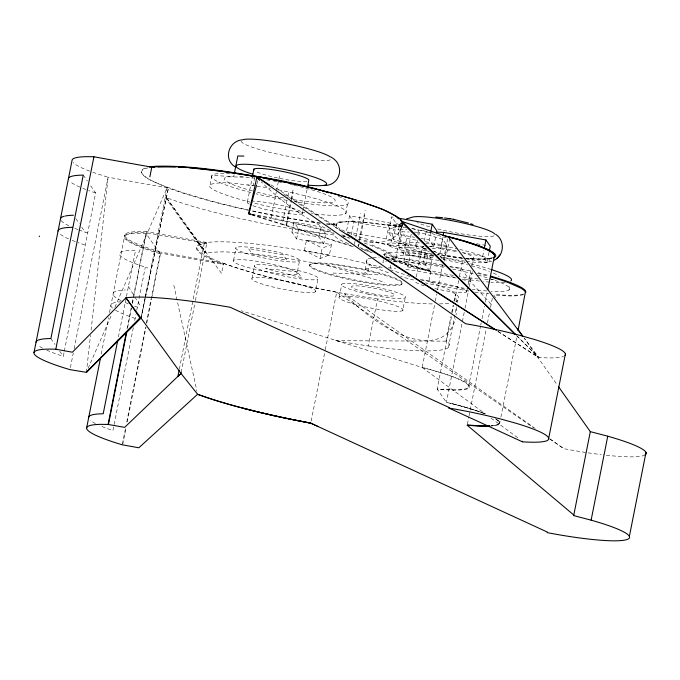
<?xml version="1.0" encoding="UTF-8"?>
<svg xmlns="http://www.w3.org/2000/svg" width="680" height="680" viewBox="0 0 680 680"><rect width="100%" height="100%" fill="white"/><g stroke="black" fill="none" stroke-linecap="round" stroke-linejoin="round"><path stroke-width="0.51" stroke-dasharray="3.4 2.55" d="M252.841 205.691A28.237 3.689 11.2 0 0 271.159 210.706L278.392 212.118A28.237 3.689 11.2 0 0 302.337 213.554L302.362 212.577A28.237 3.689 11.2 0 0 282.157 205.496A28.237 3.689 11.2 0 0 252.969 201.144M434.8 288.618A26.29 3.434 11.2 0 0 437.631 289.238L444.371 290.555A26.29 3.434 11.2 0 0 466.659 291.89L466.684 290.981A26.29 3.434 11.2 0 0 448.519 284.546A26.29 3.434 11.2 0 0 421.541 280.364M471.741 266.237L473.39 257.125A26.29 3.434 11.2 0 0 463.581 252.892M86.403 372.342L90.508 335.427M91.094 330.149L108.111 177.208A91.103 11.892 11.2 0 1 91.519 171.802M326.57 223.695L332.834 224.519L332.936 223.814L339.133 222.046L353.608 221.646M402.161 226.916L386.945 224.825A81.353 10.617 11.2 0 0 336.949 223.533L336.065 228.242M229.942 173.63A69.819 9.112 11.2 0 0 212.024 175.108L211.624 177.454A69.819 9.112 11.2 0 0 252.11 192.822M336.549 225.922L336.949 223.533M371.577 257.983A81.353 10.617 11.2 0 0 367.064 259.386L364.616 272.144L367.438 274.261L369.418 264.24M367.064 259.386L366.596 262.123L371.543 265.829A81.353 10.617 11.2 0 0 390.736 273.462M433.627 256.224A65.008 8.483 11.2 0 0 384.693 253.819L384.319 256.003L386.69 257.779M46.742 350.175A91.341 11.925 11.2 0 0 63.299 356.363L64.124 352.206M64.328 351.161L95.625 192.933L90.321 185.292M70.414 367.574L73.304 353.013M74.128 348.849L108.111 177.208L168.402 188.045A133.578 17.434 11.2 0 0 247.724 210.154M101.278 354.067L108.468 317.721M109.497 312.528L124.508 236.725M124.619 236.045L124.822 235.008M118.422 336.931L126.225 297.525M126.429 296.505L135.566 250.35A85.663 11.178 11.2 0 0 140.488 265.565L147.806 267.979M127.016 328.916L131.13 308.142M132.149 302.949L133.391 296.718M133.594 295.681L146.064 232.688L206.72 243.533A133.578 17.434 11.2 0 0 223.329 264.384L160.624 253.113A91.103 11.892 11.2 0 1 139.06 232.585L146.064 232.688M127.653 327.53L131.571 307.725M132.396 303.56L146.633 231.659L206.924 242.496L195.118 302.132M133.297 327.786L112.939 430.576A90.797 11.849 11.2 0 1 101.022 426.113M134.733 320.518L135.957 314.347M136.765 310.25L145.299 267.155M166.753 187.331L167.11 187.816L141.041 318.104L168.402 188.045L151.402 180.71A133.578 17.434 11.2 0 1 147.849 167.875M122.451 443.76L125.536 428.179M126.769 421.957L145.477 327.462M146.302 323.306L160.081 253.733L145.928 233.376L138.95 233.282A91.553 11.951 11.2 0 0 160.081 253.733M122.655 444.873L125.962 428.196M127.194 421.94L145.97 327.105M146.804 322.94L151.546 298.971M151.75 297.925L160.828 252.076A91.103 11.892 11.2 0 1 139.264 231.549L146.633 231.659M210.129 184.714L212.024 175.108M179.35 369.096L204.51 242.063M181.194 372.427L194.905 303.17M234.124 174.599L233.716 176.672L211.981 175.363M382.271 267.376L345.431 258.689A133.578 17.434 11.2 0 0 214.566 241.901A133.578 17.434 11.2 0 0 223.542 263.347L221.552 273.368L185.716 225.114M233.546 260.338L236.079 247.554M247.426 201.867L252.288 177.319M254.736 177.25L253.088 185.564C238.952 184.407 224.162 180.633 210.171 184.458L209.771 186.804A69.819 9.112 11.2 0 0 250.257 202.172M252.05 278.171L254.583 265.387M334.135 233.537A137.403 17.935 11.2 0 0 284.877 221.298L270.861 218.348L270.946 217.898M271.286 217.447L276.335 191.939M276.539 190.918L279.769 174.599M352.869 246.687L286.526 225.887L286.067 225.233L282.243 224.544L287.649 197.225M287.852 196.197L288.873 191.029M286.067 225.233L291.023 200.209M291.227 199.18L293.454 187.918M286.526 225.887L291.524 200.643M291.728 199.606L293.156 192.372M291.899 232.126L293.879 222.105L320.909 226.958L325.677 233.818L323.697 243.839L296.659 238.977L291.899 232.126L318.928 236.98L323.697 243.839M296.659 238.977L298.648 228.956L293.879 222.105M302.337 213.554L302.745 211.506M302.949 210.486L307.199 189.006M296.939 273.998A32.683 4.267 11.2 0 0 253.64 260.856A32.683 4.267 11.2 0 0 245.157 266.653A32.683 4.267 11.2 0 0 296.939 273.998L299.472 261.214A32.683 4.267 11.2 0 0 256.164 248.073A32.683 4.267 11.2 0 0 247.69 253.87A32.683 4.267 11.2 0 0 299.472 261.214M304.436 250.512L306.484 240.15L331.423 244.63L329.375 255L320.144 258.442L304.436 250.512L329.375 255M310.029 264.732L310.173 263.993M318.928 236.98L320.909 226.958M320.144 258.442L322.201 248.081L331.423 244.63M315.444 291.822A32.683 4.267 11.2 0 0 272.136 278.69A32.683 4.267 11.2 0 0 263.661 284.478A32.683 4.267 11.2 0 0 315.444 291.822L317.976 279.038A32.683 4.267 11.2 0 0 274.669 265.905A32.683 4.267 11.2 0 0 266.186 271.694A32.683 4.267 11.2 0 0 317.976 279.038M345.601 213.631L347.446 204.281M402.228 226.805L389.427 222.955L349.554 215.79L346.383 231.821L386.257 238.986L408.909 245.786L411.289 233.767M311.176 421.082L325.091 350.812M325.295 349.775L336.694 292.213L303.646 285.498L263.942 275.961A130.56 17.043 11.2 0 1 223.542 263.347L160.828 252.076M351.288 235.017L353.872 221.995L349.554 215.79M339.303 296.888L341.836 284.104M354.374 244.486L354.986 241.383M355.801 237.252L360.51 213.486M358.012 246.22L358.411 244.171M359.227 240.074L365.109 210.375M358.471 246.865L359.49 241.698M359.695 240.669L364.811 214.838M386.257 238.986L389.427 222.955M423.657 246.287L415.565 246.016L393.261 239.351L388.594 232.636L391.697 216.929L394.817 217.489M383.503 259.811L382.908 262.803A65.008 8.483 11.2 0 1 386.317 261.715M384.251 256.054L384.693 253.819M368.228 345.967A133.578 17.434 11.2 0 0 448.545 342.899L446.054 341.139L335.138 340.714L368.228 345.967L377.527 298.979A133.578 17.434 11.2 0 0 433.916 303.943M358.012 239.334L390.413 245.157L393.592 229.126L398.726 229.304M393.261 239.351L396.372 223.652L391.697 216.929M386.945 224.825L398.072 226.261C382.296 225.182 366.579 221.791 350.65 221.646M390.125 268.464L390.915 264.477M454.648 277.338A65.008 8.483 11.2 0 1 437.996 274.057L391.705 260.482L391.909 259.445L409.998 264.392L430.839 271.295L428.859 281.316L449.114 289.723L457.844 295.911A133.578 17.434 11.2 0 1 455.693 301.648M386.24 257.15L395.267 259.973L401.03 230.851M438.838 260.457L403.521 254.107L398.922 247.495L402.024 231.786L409.19 231.999M403.521 254.107L406.631 238.4L402.024 231.786M403.928 261.256L406.181 249.849L428.017 253.776L431.945 259.428L429.683 270.827L407.855 266.9L403.928 261.256L425.756 265.175L429.683 270.827M401.565 284.452A47.192 6.162 11.2 0 0 339.039 265.481A47.192 6.162 11.2 0 0 326.791 273.844A47.192 6.162 11.2 0 0 401.565 284.452L401.719 283.713A47.192 6.162 11.2 0 0 339.184 264.741A47.192 6.162 11.2 0 0 326.935 273.105A47.192 6.162 11.2 0 0 401.719 283.713M407.855 266.9L410.116 255.501L406.181 249.849M402.696 310.548A32.683 4.267 11.2 0 0 359.397 297.406A32.683 4.267 11.2 0 0 350.914 303.195A32.683 4.267 11.2 0 0 402.696 310.548L405.229 297.764M415.565 246.016L416.729 240.125M417.894 234.234L418.676 230.307L424.745 230.511M398.922 247.495L416.304 248.013L417.86 240.159M418.837 235.246L419.416 232.305L442.697 239.292L447.142 245.684L444.031 261.392M416.347 276.904L422.238 247.146M426.819 249.373L422.909 248.208L423.317 246.168M424.328 241.06L426.148 231.863L428.213 231.923M422.866 263.832L424.643 254.847M428.714 246.466L433.772 246.636L429.105 239.921L430.661 232.067M425.756 265.175L428.017 253.776M433.772 246.636L436.101 234.855M432.216 248.489L440.487 248.736L442.714 237.49M442.365 258.995L439.586 255L442.697 239.292M484.746 413.797A81.694 10.668 11.2 0 0 446.394 402.313L437.155 389.028A81.353 10.617 11.2 0 0 422.178 367.48L435.106 302.175M435.31 301.138L436.747 293.887M437.571 289.74L442.493 264.86M443.521 259.683L448.035 236.878M462.009 258.026L446.377 255.213L449.616 238.867M446.054 341.139L450.908 316.616M451.715 312.536L453.135 305.379M453.942 301.3L455.362 294.142A112.183 52.258 49.8 0 1 456.416 302.515M451.477 316.685L437.155 389.028A82.645 10.786 11.2 0 0 422.178 367.48L241.332 310.786M452.302 312.545L453.73 305.311M454.546 301.18L458.643 280.508M459.459 276.377L463.012 258.425M448.409 347.505L456.501 306.646M457.308 302.566L457.716 300.517M466.659 291.89L467.271 288.813M468.087 284.707L470.925 270.343M464.202 312.4L446.394 402.313A80.869 10.557 11.2 0 1 481.517 412.437L485.392 413.958M465.018 308.269L468.494 290.7M469.31 286.569L472.319 271.379L449.812 266.416M489.039 252.305L487.016 262.523L482.706 256.317L483.922 250.189M468.46 387.099L480.573 325.941M480.777 324.904L481.185 322.83M482.01 318.69L484.475 306.247M485.29 302.099L487.348 291.737M467.406 424.192L468.835 416.959M469.047 415.922L486.234 329.111M487.458 322.915L489.71 311.542M490.526 307.411L492.787 296.004M509.006 289.969L509.991 284.979M499.664 423.351L500.072 421.269M500.896 417.095L516.995 335.818M141.041 318.104L145.171 298.495M145.384 297.466L168.402 188.045M256.878 184.025L258.281 178.933M88.103 368.458L111.885 314.067M114.86 307.275L167.11 187.816M402.755 222.071C394.561 229.024 398.548 242.046 407.405 246.355M400.911 222.887L398.973 225.377L394.978 226.363M400.767 224.281L402.161 222.759M401.736 225.148L392.819 227.63M398.004 226.61L400.75 225.777M523.481 294.635C513.867 297.075 503.787 295.579 494.046 295.052M488.767 261.894L491.623 261.375M491.581 425.96L498.015 424.813L499.8 423.224L498.967 421.115L495.728 418.693L499.392 421.583L499.69 423.529L497.565 424.975L490.748 426.012M239.743 176.792L244.808 176.605M165.189 197.489L204.935 252.509L222.165 251.855A133.578 17.434 11.2 0 1 343.451 268.71L367.438 274.261M339.133 222.046L342.788 221.96M414.307 232.152L419.416 232.305M422.909 248.208L427.048 248.327M399.755 229.338L406.946 229.585M390.413 245.157L408.909 245.786M332.962 273.054L379.712 274.873M464.1 258.153L478.142 259.063A81.353 10.617 11.2 0 0 492.541 258.12M466.123 258.298L481.635 258.952A82.645 10.786 11.2 0 0 492.379 257.618M255.111 185.64L247.673 184.909M326.459 224.153L336.642 225.344M474.852 292.094L489.065 293.802M332.834 224.519L336.71 224.995L332.936 223.814M320.297 222.87L310.896 221.637A131.742 17.195 11.2 0 1 211.54 201.093L183.659 192.993L161.797 185.164A135.192 17.646 11.2 0 1 147.416 167.424M377.527 298.979C325.405 291.116 273.411 280.695 223.542 263.347M406.24 227.579L403.18 227.086L406.173 227.987M468.775 291.108L433.772 284.707A81.353 10.617 11.2 0 1 425.603 282.889M476.706 243.737L488.172 245.794M353.872 221.995L393.592 229.126M388.594 232.636L414.562 237.303M420.793 238.425L429.105 239.921M406.631 238.4L418.055 240.456M425.323 241.766L447.142 245.684M440.487 248.736L457.997 251.88M462.111 252.62L482.706 256.317M466.174 258.774L487.016 262.523M298.648 228.956L325.677 233.818M410.116 255.501L431.945 259.428M251.804 214.166L282.999 220.252L316.013 227.885L333.344 232.628M251.71 214.617L270.861 218.348M412.471 228.769L428.094 231.863M442.519 264.971L417.061 260.678A81.353 10.617 11.2 0 0 387.353 257.635M456.161 278.077L415.08 270.7A81.353 10.617 11.2 0 0 404.591 269.331M429.097 232.093L433.1 233.027M430.839 271.295L407.983 265.336L391.909 259.445M462.238 279.505L470.339 281.401L491.147 304.308M420.231 279.293L436.22 283.033A65.008 8.483 11.2 0 0 469.047 288.932M341.504 234.855L345.584 235.977M410.065 276.479L390.839 269.866M327.734 265.531L384.94 282.396M426.148 231.863L447.652 238.28M396.372 223.652L400.426 224.859M411.578 228.191L418.676 230.307M433.661 251.422L446.377 255.213M416.304 248.013L429.471 251.965M437.563 254.397L439.586 255M78.897 229.933A91.162 11.9 11.2 0 0 85.221 232.169L87.695 232.934M251.736 214.506L282.327 224.094L286.161 224.782L286.611 225.437L353.957 246.551M361.275 248.838L371.297 251.982M385.33 256.385L395.352 259.53L395.411 257.465L386.682 251.285L369.682 243.958M251.651 214.956L282.243 224.544M364.191 250.231L372.207 252.748M388.263 258.961L391.705 260.482M306.484 240.15L322.201 248.081M283.806 194.114L334.671 226.746M497.956 331.508L539.07 357.501A85.57 11.169 11.2 0 0 563.558 356.397M270.988 184.841L335.096 226.227M497.947 331.339L539.002 357.85L524.382 338.334L557.303 384.99M336.694 292.213L533.248 427.609M549.84 439.05L563.822 448.673A85.927 11.22 11.2 0 0 601.231 454.631M535.202 428.468L344.445 293.726A112.183 52.258 49.8 0 0 455.277 318.894M549.942 438.881L563.822 448.673M422.178 367.48L485.087 413.729M491.037 418.106L519.095 438.727M516.35 335.461L539.002 357.85L517.2 336.124M348.432 243.644A81.353 10.617 11.2 0 1 334.569 235.943L334.721 235.017L320.475 233.35A133.578 17.434 11.2 0 1 166.489 197.719L206.031 252.467M493.739 295.154L495.575 297.747M166.489 197.719L204.935 252.509M470.339 281.401L461.1 268.107A81.353 10.617 11.2 0 1 449.183 266.773M83.24 175.108L87.371 181.05M75.803 218.611L79.331 223.695M81.694 227.086L85.221 232.169M50.898 338.538L55.038 344.479M59.755 351.271L63.299 356.363M128.393 286.458L134.351 296.149M134.895 297.024L140.309 305.839M173.85 285.218L196.936 391.195M462.145 258A81.353 10.617 11.2 0 1 437.886 254.864M431.766 253.87A81.353 10.617 11.2 0 1 351.509 234.048M350.412 233.631A81.353 10.617 11.2 0 1 338.359 227.664M478.048 275.153A65.008 8.483 11.2 0 1 491.045 291.269M486.923 290.981A65.008 8.483 11.2 0 1 472.328 289.391M392.938 261.264A65.008 8.483 11.2 0 1 445.281 267.606M452.608 269.076A65.008 8.483 11.2 0 1 473.833 274.031M505.342 282.319A65.008 8.483 11.2 0 1 490.807 282.157M489.762 282.081A65.008 8.483 11.2 0 1 483.497 281.52M479.434 281.07A65.008 8.483 11.2 0 1 461.848 278.579M440.827 257.457A65.008 8.483 11.2 0 1 465.621 262.582M470.585 263.772A65.008 8.483 11.2 0 1 490.85 269.416M448.732 303.246A133.578 17.434 11.2 0 1 439.526 303.892M523.498 294.041A81.353 10.617 11.2 0 1 494.233 294.389M413.763 280.024A81.353 10.617 11.2 0 1 400.596 276.462M372.903 257.813A81.353 10.617 11.2 0 1 379.262 257.465M478.15 272.74A81.353 10.617 11.2 0 1 488.401 275.476M456.594 307.428A112.183 52.258 49.8 0 1 456.05 314.959M320.425 223.397A133.578 17.434 11.2 0 1 248.778 210.383M89.624 171.105A91.103 11.892 11.2 0 1 73.134 162.545M84.822 244.962A91.094 11.892 11.2 0 1 77.962 242.599M75.293 241.612A91.094 11.892 11.2 0 1 72.003 240.321M68.578 238.858A91.094 11.892 11.2 0 1 59.041 233.07M494.147 279.48A52.581 6.859 11.2 0 1 482.4 279.327M478.219 278.97A52.581 6.859 11.2 0 1 459.467 276.497M453.322 275.442A52.581 6.859 11.2 0 1 400.52 255.4L417.248 255.833A52.581 6.859 11.2 0 1 434.996 258.145M443.173 259.548A52.581 6.859 11.2 0 1 467.594 264.809M471.571 265.837A52.581 6.859 11.2 0 1 489.362 271.363M493.442 273.046A52.581 6.859 11.2 0 1 499.026 276.615M452.225 403.682A81.353 10.617 11.2 0 1 484.432 413.457M645.125 454.886A85.927 11.22 11.2 0 1 603.356 454.894M495.779 419.092A81.694 10.668 11.2 0 1 491.385 425.875M492.312 257.95A82.645 10.786 11.2 0 1 466.216 258.689M477.351 273.334A80.869 10.557 11.2 0 1 488.401 276.267M399.483 231.608A114.742 47.711 39.3 0 1 361.726 241.188M342.975 235.883A114.742 47.711 39.3 0 0 349.537 238.119L349.503 238.102A137.403 17.935 11.2 0 0 342.958 236.104M330.514 230.707A114.742 47.711 39.3 0 1 261.137 181.806M444.958 266.212A81.353 10.617 11.2 0 1 381.735 253.844M368.56 250.282A81.353 10.617 11.2 0 1 359.72 247.605M365.075 269.407A81.353 10.617 11.2 0 1 381.743 267.521M388.297 267.818A81.353 10.617 11.2 0 1 395.7 268.396M137.377 307.173A95.217 12.427 11.2 0 1 134.597 306.204M128.307 303.832A95.217 12.427 11.2 0 1 122.018 301.104M121.184 300.696A95.217 12.427 11.2 0 1 125.409 289.969M95.472 423.529A90.797 11.849 11.2 0 1 90.389 420.3M135.142 318.435A90.797 11.849 11.2 0 1 115.098 309.944M112.599 308.159A90.797 11.849 11.2 0 1 120.445 301.826M95.625 192.933A91.332 11.917 11.2 0 1 88.638 190.544M85.927 189.542A91.332 11.917 11.2 0 1 82.578 188.224M79.917 187.111A91.332 11.917 11.2 0 1 70.652 182.053M42.636 348.194A91.341 11.925 11.2 0 1 38.292 345.474M77.928 229.568A91.162 11.9 11.2 0 1 74.264 228.131M68.841 225.718A91.162 11.9 11.2 0 1 61.03 220.405M364.267 243.032A137.403 17.935 11.2 0 1 395.267 259.981M493.918 235.883A42.933 5.601 11.2 0 1 436.806 228.718M429.692 226.823A42.933 5.601 11.2 0 1 417.019 222.573M459.773 249.441A42.933 5.601 11.2 0 1 489.804 260.312A42.933 5.601 11.2 0 1 465.927 261.273M464.925 261.137A42.933 5.601 11.2 0 1 439.9 256.666M433.729 255.238A42.933 5.601 11.2 0 1 419.892 242.879M425.808 243.44A42.933 5.601 11.2 0 1 457.657 248.956M424.277 285.829A26.29 3.434 11.2 0 1 415.539 281.01M473.365 258.034A26.29 3.434 11.2 0 1 466.446 258.629M462.527 258.324A26.29 3.434 11.2 0 1 451.069 256.692L444.337 255.382A26.29 3.434 11.2 0 1 437.844 253.878M427.278 250.716A26.29 3.434 11.2 0 1 424.005 246.611M430.117 246.602A26.29 3.434 11.2 0 1 457.767 251.302M436.73 255.153A26.29 3.434 11.2 0 0 438.498 254.618L438.523 253.708A26.29 3.434 11.2 0 0 433.457 251.048M433.339 255.289A26.29 3.434 11.2 0 1 416.202 253.283L409.471 251.965A26.29 3.434 11.2 0 1 388.722 243.261A26.29 3.434 11.2 0 1 426.878 248.948M330.335 159.834A46.112 6.018 11.2 0 1 281.596 155.014A46.112 6.018 11.2 0 1 241.111 141.202M249.246 204.144A28.237 3.689 11.2 0 1 249.33 201.288M306.918 181.398A28.237 3.689 11.2 0 1 284.877 179.384L277.644 177.981A28.237 3.689 11.2 0 1 255.731 171.419M338.325 196.273A69.819 9.112 11.2 0 1 294.44 201.62M287.164 200.37A69.819 9.112 11.2 0 1 256.003 193.792M278.418 189.856A69.819 9.112 11.2 0 1 344.25 209.644A69.819 9.112 11.2 0 1 311.338 213.656M304.878 212.831A69.819 9.112 11.2 0 1 251.218 202.41M257.057 186.142A69.819 9.112 11.2 0 1 270.462 188.369M294.27 185.274A56.466 7.369 11.2 0 1 335.138 200.634A56.466 7.369 11.2 0 1 291.865 199.385M283.688 197.956A56.466 7.369 11.2 0 1 257.397 192.219M252.416 190.918A56.466 7.369 11.2 0 1 229.032 176.8L246.993 177.268A56.466 7.369 11.2 0 1 254.6 178.109M266.594 179.843A56.466 7.369 11.2 0 1 270.674 180.523M273.734 181.058A56.466 7.369 11.2 0 1 282.013 182.631M290.224 184.356A56.466 7.369 11.2 0 1 293.258 185.036M297.423 271.745L265.659 268.642L301.707 277.686L297.423 271.745M283.084 254.72L248.429 248.489L252.203 253.921L286.858 260.151L283.084 254.72M375.003 294.253L369.368 293.123A22.023 2.873 11.2 0 1 355.411 285.838A22.023 2.873 11.2 0 1 391.833 293.139A22.023 2.873 11.2 0 1 375.003 294.253M368.637 294.278L360.604 292.392A32.683 4.267 11.2 0 1 348.534 283.348A32.683 4.267 11.2 0 1 399.406 293.394L403.427 295.171A32.683 4.267 11.2 0 1 368.637 294.278"/><path stroke-width="1.02" d="M39.295 236.631L39.414 236.053M34 352.58L72.105 160.14A91.103 11.892 11.2 0 1 93.916 156.791L151.784 167.186A133.578 17.434 11.2 0 1 256.079 176.715A114.724 47.702 39.3 0 0 259.666 180.362M55.811 349.231L72.411 352.214L125.927 297.78L141.041 318.104L86.403 372.342L70.006 369.656A91.103 11.892 11.2 0 1 55.811 349.231L93.916 156.791M86.674 427.796L100.657 357.178M149.872 176.859L151.784 167.186L154.828 167.076M117.81 340.051L103.207 413.772A90.797 11.849 11.2 0 0 88.647 417.282M126.191 333.064L108.094 424.447L124.653 427.363L180.999 373.43L181.194 372.427M126.82 331.695L108.46 424.447L101.116 424.346A91.553 11.951 11.2 0 0 122.247 444.796L138.847 447.78L197.608 394.281A134.682 17.578 11.2 0 0 247.869 409.411L256.156 411.476M179.146 370.132L177.896 376.474L180.999 373.43L141.041 318.104M234.328 173.561L237.813 155.966L243.839 156.085M252.493 176.298L253.912 169.133M402.041 225.734L402.721 222.317L400.741 219.487L396.355 216.24L382.5 209.304L360.885 201.484L332.979 193.316L300.688 185.351L266.212 178.135L222.998 171.462L189.074 167.731M307.606 186.957L308.848 179.851A28.237 3.689 11.2 0 0 277.848 170.569A28.237 3.689 11.2 0 0 253.878 170.111M430.848 231.081L432.216 224.213L397.936 218.05M436.492 232.892L436.883 230.928L432.216 224.213M443.122 235.45L443.725 232.381L485.945 239.972L490.254 246.168L489.447 250.257M522.495 441.226L522.376 441.804L448.953 408.059L449.072 407.481L230.223 307.3A133.578 17.434 11.2 0 0 125.927 297.78L139.918 317.909L86.403 372.342M484.33 248.149L485.945 239.972M487.756 289.663L494.326 256.496A82.645 10.786 11.2 0 0 448.035 236.878L402.161 221.519L401.557 222.062L401.905 221.621L400.52 220.277M518.024 330.607L525.334 292.324L524.815 291.006L521.526 288.43L507.314 282.183A80.869 10.557 11.2 0 0 490.416 276.837M548.709 438.149L565.403 353.846M558.527 386.716L590.308 431.638L573.682 515.601L591.124 520.158A85.927 11.22 11.2 0 1 626.39 539.725A85.927 11.22 11.2 0 1 547.196 532.635L547.307 532.058L310.786 423.181L299.719 421.03A153.773 20.069 11.2 0 1 256.3 411.51L242.454 408.059M591.124 520.158L607.75 436.203L590.308 431.638M629.374 536.384L646 452.421M260.618 178.041L257.006 176.536L248.693 214.03L250.707 214.421M256.606 185.045L248.778 213.579L250.792 213.97M258.281 178.933L258.842 176.894M494.292 260.245C504.424 255.144 505.121 240.499 495.728 234.337M498.601 256.411L499.987 254.889M496.655 258.57L497.998 257.1M406.462 218.926L411.986 217.277A42.933 5.601 11.2 0 1 455.549 221.391A42.933 5.601 11.2 0 1 494.819 234.081M324.113 185.564C341.317 185.606 345.61 163.191 329.732 156.544A46.112 6.018 11.2 0 0 285.175 143.48A46.112 6.018 11.2 0 0 242.352 139.851C228.472 140.845 222.793 159.978 235.62 167.084M489.796 426.071L467.202 425.229L573.801 515.024M489.897 426.062L467.202 425.229A81.694 10.668 11.2 0 0 488.571 426.071M157.862 166.957L175.346 166.915M251.898 176.332L254.94 176.214M436.492 232.169L443.725 232.381M178.508 167.101L186.957 167.612M435.752 217.065L442.714 217.676M444.66 217.923L453.628 219.317M257.006 176.536C223.703 170.773 190.026 165.418 156.119 166.243A135.192 17.646 11.2 0 0 149.251 167.042M448.885 218.484L449.973 218.679M318.138 426.572L310.769 423.155L289.229 418.965A130.56 17.043 11.2 0 1 247.665 409.428L238.017 406.903A130.56 17.043 11.2 0 1 197.608 394.281L180.999 373.43M310.786 423.181L289.289 418.957A134.682 17.578 11.2 0 1 257.856 411.901L256.3 411.51M565.063 355.402A85.57 11.169 11.2 0 0 533.571 339.218L518.338 334.951A85.57 11.169 11.2 0 0 465.647 323.756L256.148 176.367L292.332 183.634A137.403 17.935 11.2 0 1 356.957 200.447C371.161 205.836 387.311 208.956 399.135 218.934M256.148 176.367L278.315 180.693M453.45 219.275L468.427 223.04M443.096 235.374L460.012 239.802M461.371 240.219L470.585 243.049A82.645 10.786 11.2 0 1 494.385 256.164M470.73 223.746L473.017 224.502M261.502 179.8L269.535 184.952M335.563 227.315L337.348 228.463M339.133 229.611L494.385 329.222M347.115 233.928L496.264 330.259M402.313 222.81L514.837 333.974M402.161 221.519L515.695 334.628M517.573 328.839L523.073 336.617L448.103 236.538L465.91 241.476A81.353 10.617 11.2 0 1 493.45 257.839M491.861 269.739A65.008 8.483 11.2 0 1 510.782 280.984M58.08 231.047A91.094 11.892 11.2 0 1 72.556 227.324M490.356 276.029A81.353 10.617 11.2 0 1 525.615 292.596M607.75 436.203A85.927 11.22 11.2 0 1 645.125 454.886M402.704 222.317A114.724 47.702 39.3 0 1 400.001 230.715M522.376 441.804A85.57 11.169 11.2 0 0 516.876 423.521L501.644 419.254A85.57 11.169 11.2 0 0 448.953 408.059M68.416 178.84A91.332 11.917 11.2 0 1 83.24 175.108L50.898 338.538A91.341 11.925 11.2 0 0 36.057 342.261M60.503 218.986A91.162 11.9 11.2 0 1 64.252 216.24M65.237 216.019A91.162 11.9 11.2 0 1 73.448 215.22M252.867 174.199A46.112 6.018 11.2 0 1 248.744 164.381A46.112 6.018 11.2 0 1 315.358 177.54A46.112 6.018 11.2 0 1 308.252 185.138M248.404 175.338A69.819 9.112 11.2 0 1 328.772 192.746"/></g></svg>
